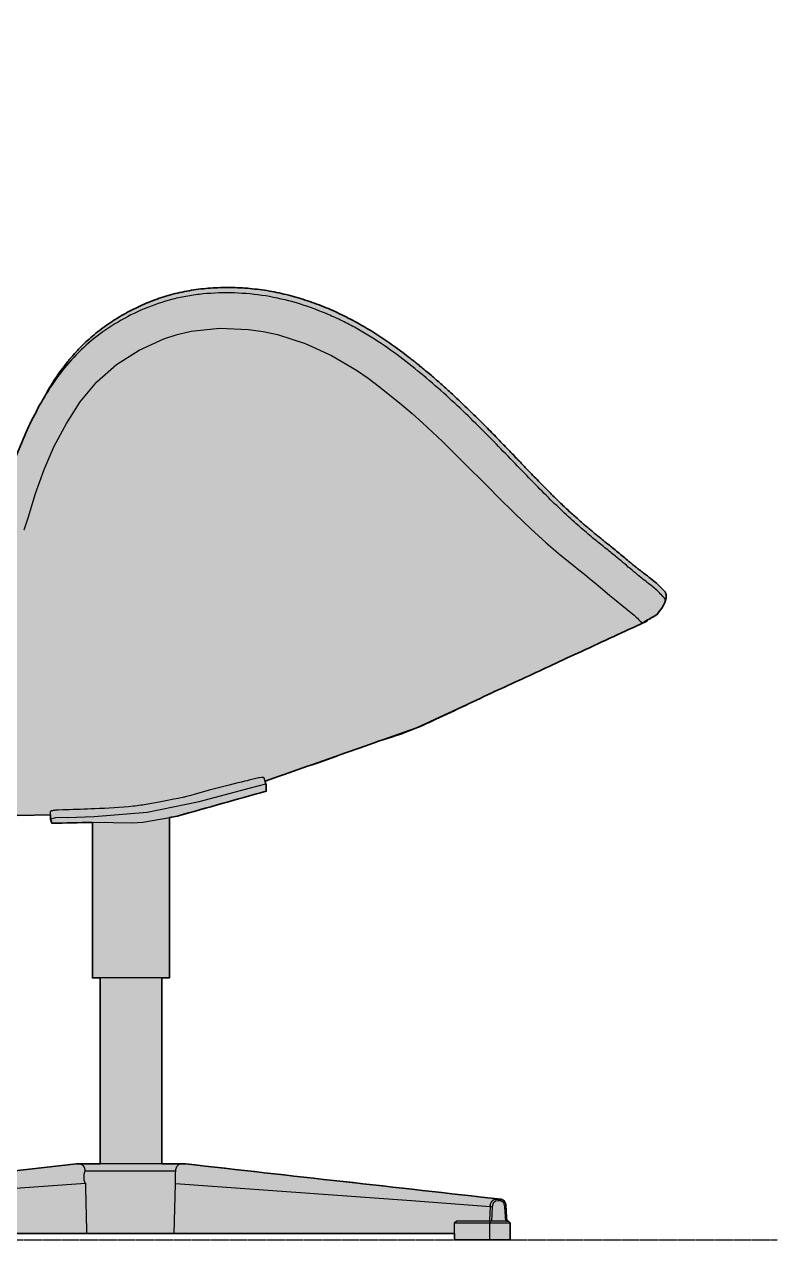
# Model space of a CAD drawing. Header units: millimetres. Extents: x 0 to 2157, y -1316 to 798.
# Drawn here: x 1667 to 2157, y 0 to 788 of the extents above; entities that cross this region are included whole.
import ezdxf

# ---------------------------------------------------------------- set-up
doc = ezdxf.new("R2010")
doc.units = ezdxf.units.MM
doc.linetypes.add('Dots', pattern=[1, 0, -1])
doc.layers.add('Blocks', color=7, linetype='Continuous')
doc.layers.add('Blocks$Fill', color=7, linetype='Continuous', true_color=0xffffff)
for name, color, linetype, lineweight, true_color in [('Blocks$Inner', 7, 'Continuous', 25, 0x007f00), ('Blocks$Outline', 7, 'Continuous', 35, 0xff3f3f), ('Groud', 7, 'Dots', 25, 0x243775)]:
    doc.layers.add(name, color=color, linetype=linetype, lineweight=lineweight, true_color=true_color)

# ---------------------------------------------------------------- blocks, each defined once
blk = doc.blocks.new('Swan Side')
at = {"layer": 'Blocks$Fill', "extrusion": (0, 0, -1)}
blk.add_hatch(color=256, dxfattribs=at).paths.add_polyline_path([(575.72, 4.03), (575.72, 0), (598.58, 0), (598.59, 0), (602.95, 0), (611.84, 0), (611.84, 11), (610.84, 12), (610.35, 12), (608.33, 12), (607.8, 21.37), (607.8, 21.39), (607.79, 21.45), (607.79, 21.58), (607.78, 21.71), (607.78, 21.84), (607.76, 21.96), (607.75, 22.09), (607.74, 22.22), (607.72, 22.34), (607.7, 22.47), (607.68, 22.59), (607.65, 22.72), (607.63, 22.84), (607.6, 22.96), (607.57, 23.08), (607.54, 23.2), (607.5, 23.32), (607.46, 23.43), (607.42, 23.55), (607.38, 23.66), (607.34, 23.77), (607.29, 23.89), (607.25, 23.99), (607.2, 24.1), (607.15, 24.21), (607.09, 24.31), (607.04, 24.41), (606.98, 24.51), (606.92, 24.61), (606.86, 24.7), (606.8, 24.8), (606.74, 24.89), (606.67, 24.97), (606.61, 25.06), (606.54, 25.14), (606.47, 25.22), (606.4, 25.3), (606.33, 25.37), (606.26, 25.44), (606.19, 25.51), (606.11, 25.58), (606.04, 25.64), (605.96, 25.7), (605.88, 25.76), (605.84, 25.79), (605.8, 25.82), (605.76, 25.84), (605.72, 25.87), (605.67, 25.89), (605.63, 25.92), (605.59, 25.94), (605.54, 25.97), (605.5, 25.99), (605.45, 26.01), (605.41, 26.03), (605.36, 26.05), (605.31, 26.07), (605.27, 26.09), (605.22, 26.1), (605.17, 26.12), (605.08, 26.15), (604.98, 26.18), (604.89, 26.2), (604.79, 26.22), (604.7, 26.24), (604.6, 26.25), (604.51, 26.26), (604.47, 26.27), (604.43, 26.27), (604.38, 26.27), (604.34, 26.27), (602.93, 26.28), (602.83, 26.28), (602.78, 26.28), (602.73, 26.28), (602.68, 26.27), (602.63, 26.27), (602.58, 26.26), (602.53, 26.26), (602.48, 26.25), (602.43, 26.24), (399.99, 49.18), (399.71, 49.2), (397.91, 49.2), (384.66, 49.2), (384.66, 169.8), (389.66, 169.8), (389.66, 270.71), (415.89, 270.15), (416.85, 272.74), (416.83, 275.5), (437.67, 275.27), (475.43, 280.83), (505.28, 292.23), (529.18, 308.49), (549.4, 329.86), (568.24, 358.37), (586.38, 396.23), (604.48, 446.89), (624.24, 517.92), (656.43, 644.86), (685.65, 731.43), (700.87, 762.96), (700.87, 762.97), (703.43, 767.76), (704.54, 770.82), (705.09, 773.63), (704.97, 779.89), (703.72, 784.58), (703.72, 784.58), (703.72, 784.58), (703.72, 784.58), (703.72, 784.58), (703.72, 784.58), (703.72, 784.58), (703.72, 784.58), (703.72, 784.58), (703.72, 784.58), (703.72, 784.58), (703.72, 784.58), (703.72, 784.58), (703.74, 785.07), (703.66, 785.54), (703.48, 785.98), (703.21, 786.39), (702.9, 786.71), (702.58, 786.94), (701.31, 787.5), (700.71, 787.87), (700.48, 788.12), (700.3, 788.42), (700.3, 788.42), (700.3, 788.42), (700.3, 788.42), (700.18, 788.33), (699.83, 788.1), (699.27, 787.76), (698.93, 787.56), (698.55, 787.35), (698.17, 787.16), (697.81, 786.98), (697.44, 786.82), (697.05, 786.65), (696.62, 786.48), (696.11, 786.3), (695.49, 786.09), (694.73, 785.87), (693.81, 785.62), (692.71, 785.37), (691.46, 785.11), (681.5, 783.38), (677.23, 782.46), (674.93, 781.91), (666, 779.54), (657.43, 776.99), (651.77, 775.1), (645.58, 772.85), (620.52, 762.67), (604.11, 755.7), (595.36, 751.81), (586.28, 747.5), (581.63, 745.15), (576.92, 742.63), (572.17, 739.92), (567.38, 737.01), (562.59, 733.88), (560.2, 732.22), (557.82, 730.5), (555.45, 728.72), (553.09, 726.87), (550.76, 724.96), (548.44, 722.97), (546.16, 720.92), (543.9, 718.8), (541.69, 716.62), (539.51, 714.37), (537.38, 712.05), (535.3, 709.68), (533.27, 707.24), (531.3, 704.74), (529.38, 702.19), (527.53, 699.59), (525.73, 696.93), (524, 694.24), (522.34, 691.5), (520.74, 688.73), (519.21, 685.92), (517.75, 683.08), (516.36, 680.21), (515.03, 677.31), (513.77, 674.39), (512.58, 671.45), (511.44, 668.47), (510.38, 665.47), (509.38, 662.45), (508.44, 659.42), (507.57, 656.39), (506.78, 653.39), (506.05, 650.41), (505.4, 647.47), (504.34, 642.13), (503.53, 637.19), (502.8, 631.81), (502.11, 625.14), (501.61, 617.89), (501.33, 610.21), (501.32, 600.55), (501.6, 591.07), (502.17, 581.03), (504.3, 557.2), (511.81, 489.34), (512.68, 477.93), (513.16, 468.42), (513.35, 460.03), (513.29, 453.03), (513.07, 447.71), (512.75, 443.27), (512.3, 438.9), (512.01, 436.65), (511.69, 434.49), (511.34, 432.43), (510.97, 430.45), (510.57, 428.55), (510.14, 426.72), (509.69, 424.94), (509.22, 423.25), (508.74, 421.65), (508.26, 420.15), (507.78, 418.76), (507.29, 417.43), (506.79, 416.13), (506.26, 414.83), (505.68, 413.5), (505.05, 412.11), (504.34, 410.65), (503.56, 409.15), (502.73, 407.63), (501.84, 406.13), (500.93, 404.67), (500, 403.28), (499.08, 402), (498.19, 400.83), (497.34, 399.78), (496.52, 398.82), (495.71, 397.94), (494.93, 397.14), (494.17, 396.4), (493.79, 396.06), (493.42, 395.73), (493.05, 395.42), (492.68, 395.11), (492.33, 394.83), (491.98, 394.57), (491.65, 394.33), (491.34, 394.11), (491.05, 393.91), (490.77, 393.74), (490.51, 393.58), (490.27, 393.43), (490.03, 393.3), (489.8, 393.17), (489.56, 393.05), (489.31, 392.93), (489.06, 392.82), (488.78, 392.7), (488.64, 392.65), (488.49, 392.59), (488.33, 392.54), (488.17, 392.48), (488, 392.43), (487.82, 392.39), (487.63, 392.34), (487.44, 392.3), (487.24, 392.27), (487.14, 392.25), (487.04, 392.24), (486.93, 392.23), (486.83, 392.22), (486.73, 392.21), (486.62, 392.21), (486.51, 392.21), (486.41, 392.21), (486.3, 392.21), (486.2, 392.21), (486.09, 392.22), (485.98, 392.23), (485.87, 392.24), (485.77, 392.26), (485.66, 392.28), (485.55, 392.29), (485.44, 392.32), (485.34, 392.34), (485.13, 392.39), (484.91, 392.45), (484.7, 392.51), (484.49, 392.58), (484.28, 392.66), (484.07, 392.74), (483.23, 393.09), (482.8, 393.28), (482.58, 393.38), (482.38, 393.48), (481.56, 393.91), (481.15, 394.14), (480.73, 394.38), (480.33, 394.63), (479.93, 394.88), (479.54, 395.15), (479.14, 395.42), (478.75, 395.7), (478.36, 396), (477.97, 396.31), (477.58, 396.63), (477.18, 396.96), (476.78, 397.32), (476.37, 397.69), (475.96, 398.08), (475.54, 398.49), (474.77, 399.29), (474.24, 399.87), (473.82, 400.35), (473.4, 400.84), (473.01, 401.33), (472.51, 401.96), (472.09, 402.71), (471.69, 403.48), (470.9, 405.04), (470.6, 405.69), (470.12, 406.8), (467.93, 412.21), (466.85, 415.36), (464.61, 422.46), (448.91, 477.36), (443.79, 494.24), (440.99, 502.66), (437.94, 511.01), (436.31, 515.15), (434.61, 519.26), (432.82, 523.33), (430.96, 527.38), (429.03, 531.39), (427.01, 535.37), (424.92, 539.32), (422.23, 544.1), (421.79, 544.96), (421.42, 545.64), (418.07, 551.5), (415.12, 556.3), (414.37, 557.47), (410.68, 562.95), (405.7, 569.51), (404.91, 570.53), (404.61, 570.91), (401.73, 574.27), (400.64, 575.48), (399.36, 576.84), (395.53, 580.74), (393.84, 582.35), (391.74, 584.26), (389.59, 586.13), (387.39, 587.96), (385.14, 589.74), (382.85, 591.48), (380.51, 593.17), (378.12, 594.81), (375.69, 596.41), (373.22, 597.96), (370.71, 599.47), (368.15, 600.92), (365.56, 602.33), (362.92, 603.69), (360.25, 605), (357.54, 606.25), (354.79, 607.45), (352.01, 608.59), (349.18, 609.67), (346.33, 610.69), (343.44, 611.64), (340.51, 612.52), (337.56, 613.34), (334.57, 614.08), (331.55, 614.75), (328.51, 615.35), (325.45, 615.87), (322.36, 616.33), (319.26, 616.71), (316.14, 617.03), (313, 617.28), (309.85, 617.47), (306.69, 617.6), (303.52, 617.66), (300.34, 617.66), (297.16, 617.6), (293.98, 617.47), (290.79, 617.28), (287.61, 617.02), (284.43, 616.71), (281.26, 616.33), (278.09, 615.88), (274.93, 615.37), (271.78, 614.8), (268.64, 614.16), (265.51, 613.46), (262.4, 612.7), (259.3, 611.87), (256.22, 610.99), (253.17, 610.05), (250.13, 609.06), (244.11, 606.91), (238.17, 604.57), (232.33, 602.04), (226.59, 599.32), (220.95, 596.43), (215.39, 593.36), (209.95, 590.14), (204.62, 586.8), (199.43, 583.36), (194.46, 579.89), (189.67, 576.39), (182.38, 570.8), (174.84, 564.7), (164.47, 555.82), (154.39, 546.67), (141.19, 534), (90.29, 481.8), (83.84, 475.58), (74.8, 467.3), (66.64, 460.29), (35.84, 435.11), (25.86, 427.43), (24.84, 426.59), (23.9, 425.78), (23.03, 425), (22.23, 424.26), (21.51, 423.56), (20.86, 422.91), (19.79, 421.78), (18.55, 420.39), (18.4, 420.22), (18.39, 420.21), (18.39, 420.21), (18.39, 420.21), (18.39, 420.21), (18.39, 420.21), (18.39, 420.21), (18.39, 420.21), (18.39, 420.21), (18.39, 420.21), (18.39, 420.21), (18.39, 420.21), (18.39, 420.21), (18.32, 420.06), (18.25, 419.92), (18.18, 419.77), (18.12, 419.62), (18.06, 419.47), (18.01, 419.31), (17.96, 419.15), (17.91, 419), (17.87, 418.84), (17.83, 418.67), (17.79, 418.51), (17.76, 418.35), (17.74, 418.18), (17.71, 418.02), (17.7, 417.85), (17.68, 417.68), (17.67, 417.52), (17.67, 417.35), (17.67, 417.18), (17.67, 417.02), (17.68, 416.85), (17.69, 416.68), (17.71, 416.52), (17.73, 416.35), (17.75, 416.19), (17.78, 416.03), (17.82, 415.87), (17.85, 415.71), (17.89, 415.55), (17.94, 415.39), (17.99, 415.24), (18.04, 415.09), (18.99, 412.47), (20.47, 409.7), (23.96, 405.3), (33.54, 399.75), (179.61, 331.95), (277.7, 297.35), (276.94, 294.93), (276.97, 292.9), (277.01, 291.07), (276.98, 290.99), (334.57, 274.79), (339.68, 273.9), (339.68, 169.8), (344.68, 169.8), (344.68, 49.2), (332.03, 49.2), (329.35, 49.19), (124.73, 26.26), (124.68, 26.25), (124.63, 26.24), (124.58, 26.24), (124.54, 26.23), (124.49, 26.22), (124.45, 26.21), (124.4, 26.2), (124.35, 26.18), (124.31, 26.17), (124.26, 26.16), (124.22, 26.14), (124.17, 26.13), (124.12, 26.11), (124.08, 26.09), (124.03, 26.07), (123.99, 26.06), (123.94, 26.04), (123.86, 25.99), (123.77, 25.95), (123.68, 25.9), (123.6, 25.85), (123.51, 25.79), (123.43, 25.73), (123.34, 25.67), (123.26, 25.6), (123.18, 25.53), (123.1, 25.46), (123.03, 25.39), (122.95, 25.31), (122.88, 25.23), (122.8, 25.15), (122.73, 25.06), (122.66, 24.97), (122.6, 24.88), (122.53, 24.79), (122.47, 24.69), (122.4, 24.59), (122.34, 24.49), (122.29, 24.39), (122.23, 24.28), (122.18, 24.17), (122.12, 24.06), (122.07, 23.95), (122.02, 23.84), (121.98, 23.72), (121.93, 23.6), (121.89, 23.49), (121.85, 23.36), (121.83, 23.3), (121.81, 23.22), (121.8, 23.15), (121.78, 23.06), (121.76, 22.96), (121.74, 22.85), (121.7, 22.58), (121.66, 22.24), (121.57, 21.31), (120.99, 12), (119.89, 12), (118.89, 11), (118.89, 0), (154.89, 0), (154.89, 4.03)], flags=0)
at = {"layer": 'Blocks$Inner'}
for p, q in [((-416.85, 272.74), (-416.81, 277.7)), ((-384.66, 49.17), (-384.66, 169.8)), ((-344.68, 169.8), (-344.68, 49.2)), ((-131.9, 11.5), (-132.21, 11)), ((-131.6, 12), (-131.9, 11.5))]:
    blk.add_line(p, q, dxfattribs=at)
for points in [[(-416.83, 275.5), (-437.67, 275.27), (-475.43, 280.83), (-505.28, 292.23), (-529.18, 308.49), (-549.4, 329.86), (-568.24, 358.37), (-586.38, 396.23), (-604.48, 446.89), (-624.24, 517.92), (-656.43, 644.86), (-685.65, 731.43), (-700.87, 762.96)], [(-433.77, 460.49), (-431.38, 468.3), (-426.47, 484), (-420.99, 499.61), (-414.33, 514.76), (-406.46, 529.38), (-397.46, 543.44), (-386.79, 556.42), (-374.01, 567.67), (-359.38, 577.04), (-343.23, 584.48), (-334.64, 587.29)], [(-334.63, 587.29), (-325.72, 589.41), (-307.22, 591.28), (-288.4, 590.49), (-279.03, 589.16)], [(-279.02, 589.16), (-269.75, 587.2), (-251.75, 581.35), (-234.64, 573.49), (-218.55, 564), (-210.89, 558.77)], [(-210.89, 558.77), (-203.47, 553.29), (-189.23, 541.8), (-182.38, 535.88)], [(-182.37, 535.88), (-175.67, 529.87), (-162.7, 517.72), (-156.42, 511.62), (-150.28, 505.53), (-144.25, 499.49), (-138.34, 493.53), (-132.55, 487.68)], [(-132.55, 487.68), (-126.86, 481.96), (-115.85, 471.06), (-105.34, 461.06), (-95.44, 452.12), (-86.33, 444.28), (-78.08, 437.49), (-74.3, 434.46), (-70.75, 431.64), (-67.44, 429)], [(-67.43, 429), (-64.36, 426.52), (-61.52, 424.19), (-58.89, 421.98), (-54.14, 417.96), (-49.94, 414.41), (-46.15, 411.32), (-44.39, 409.94)], [(-18.04, 415.09), (-18.99, 412.47), (-20.47, 409.7), (-23.96, 405.3), (-33.54, 399.75), (-179.61, 331.95), (-277.7, 297.35)], [(-44.39, 409.93), (-42.73, 408.63), (-39.74, 406.26), (-38.47, 405.17)], [(-38.46, 405.16), (-37.35, 404.14), (-36.39, 403.19), (-35.59, 402.33), (-34.94, 401.57), (-34.41, 400.93), (-33.76, 400.05), (-33.54, 399.75)], [(-405.68, 273.96), (-413.63, 273.61), (-416.85, 272.74), (-415.89, 270.15), (-381.58, 270.88), (-376.21, 270.6), (-363.93, 270.41), (-357.03, 270.9), (-334.57, 274.79), (-276.98, 290.99), (-277.01, 291.07), (-276.97, 292.9), (-276.94, 294.93), (-278.35, 299.42)], [(-405.68, 273.96), (-388.54, 274.51), (-354.13, 277.41), (-320.37, 284.24), (-287.25, 293.13), (-277.18, 295.69)], [(-339.68, 273.9), (-339.68, 169.8), (-389.66, 169.8), (-389.66, 270.71)], [(-399.71, 49.2), (-399.99, 49.18), (-504.96, 37.38), (-602.43, 26.24)], [(-332.03, 49.2), (-330.77, 49.2), (-329.35, 49.19), (-124.73, 26.26)], [(-598.74, 12), (-598.79, 12.75), (-599.28, 21.45), (-548.01, 25.27), (-496.74, 29.09), (-445.47, 32.9), (-394.2, 36.71)], [(-575.72, 4.03), (-393.4, 4.03), (-154.89, 4.03), (-336.64, 4.03), (-336.24, 20.17), (-335.84, 36.31)], [(-131.82, 21.42), (-182.83, 25.14), (-335.84, 36.31)], [(-121.73, 12), (-122.27, 21.36), (-122.93, 23.83), (-124.91, 25.27), (-126.72, 25.28), (-128.45, 25.08), (-129.85, 23.66), (-130.41, 21.36)], [(-131.82, 21.44), (-132.32, 12.75), (-132.36, 12)], [(-130.41, 21.36), (-130.95, 12)], [(-118.89, 11), (-119.89, 12), (-120.4, 12), (-125.05, 12), (-131.6, 12), (-153.47, 12), (-154.89, 11)], [(-132.21, 11), (-132.21, 0)]]:
    blk.add_lwpolyline(points, dxfattribs=at)
at = {"layer": 'Blocks$Inner', "extrusion": (0, 0, -1)}
blk.add_arc((24.08, 417.25), 6.41, 152.47765, 199.66438, dxfattribs=at)
at = {"layer": 'Blocks$Inner'}
for points, degree in [([(-331.55, 614.75), (-327.51, 615.6), (-319.3, 616.89), (-310.91, 617.47), (-306.69, 617.6)], 3), ([(-306.69, 617.6), (-302.47, 617.72), (-293.98, 617.64), (-285.49, 616.88), (-281.26, 616.33)], 3), ([(-281.26, 616.33), (-277.03, 615.77), (-268.6, 614.33), (-260.32, 612.21), (-256.22, 610.99)], 3), ([(-354.79, 607.45), (-351.1, 609.01), (-343.53, 611.82), (-335.59, 613.9), (-331.55, 614.75)], 3), ([(-256.22, 610.99), (-252.13, 609.78), (-244.06, 607.04), (-236.19, 603.79), (-232.33, 602.04)], 3), ([(-232.33, 602.04), (-228.47, 600.29), (-220.89, 596.54), (-213.54, 592.33), (-209.95, 590.14)], 3), ([(-393.84, 582.35), (-391.07, 584.93), (-385.26, 589.86), (-378.96, 594.31), (-375.69, 596.41)], 3), ([(-395.53, 580.74), (-394.97, 581.28), (-394.41, 581.82), (-393.84, 582.35)], 3), ([(-410.68, 562.95), (-405.2, 570.18), (-404.91, 570.55), (-404.61, 570.91)], 3), ([(-414.37, 557.47), (-411.73, 561.45), (-411.21, 562.2), (-410.68, 562.95)], 3), ([(-422.23, 544.1), (-421.89, 544.77), (-421.66, 545.2), (-421.42, 545.64)], 3), ([(-57.38, 452.77), (-56.69, 452.22), (-55.25, 451.06), (-52.56, 448.89), (-49.13, 446.06), (-46.67, 444.01), (-45.46, 443)], 3), ([(-23.9, 425.78), (-22.69, 424.72), (-20.67, 422.76), (-19.43, 421.39), (-19.02, 420.92)], 3), ([(-19.02, 420.92), (-18.6, 420.46), (-18.39, 420.2), (-18.39, 420.21)], 3), ([(-18.39, 420.21), (-18.39, 420.21), (-18.45, 420.27), (-18.55, 420.39)], 3), ([(-18.38, 415.53), (-18.15, 415.24), (-18.04, 415.09), (-18.04, 415.09)], 3), ([(-307.12, 293.43), (-327.62, 287.7), (-328.73, 287.41), (-329.83, 287.13)], 3), ([(-329.83, 287.13), (-330.89, 286.89), (-331.95, 286.65), (-353.61, 282.48)], 3), ([(-399.71, 49.2), (-398.66, 49.2)], 1), ([(-398.66, 49.2), (-397.91, 49.2)], 1), ([(-394.2, 36.71), (-393.8, 20.37)], 1), ([(-131.39, 23.61), (-131.26, 23.94), (-130.95, 24.56), (-130.55, 25.08), (-130.33, 25.3)], 3), ([(-393.8, 20.37), (-393.4, 4.03)], 1), ([(-131.82, 21.44), (-131.79, 22.2), (-131.64, 22.94), (-131.39, 23.61)], 3), ([(-130.41, 21.36), (-130.64, 21.38), (-131.11, 21.41), (-131.58, 21.43), (-131.82, 21.44)], 3), ([(-154.89, 0), (-154.89, 11)], 1), ([(-154.89, 11), (-132.21, 11)], 1), ([(-132.21, 11), (-129.83, 11)], 1), ([(-129.83, 11), (-127.27, 11)], 1), ([(-127.27, 11), (-124.76, 11)], 1), ([(-124.76, 11), (-122.49, 11)], 1), ([(-122.49, 11), (-120.67, 11)], 1), ([(-120.67, 11), (-119.44, 11)], 1), ([(-119.44, 11), (-118.91, 11)], 1), ([(-118.91, 11), (-118.89, 11)], 1), ([(-118.89, 11), (-118.89, 0)], 1), ([(-118.89, 0), (-154.89, 0)], 1)]:
    blk.add_open_spline(points, degree=degree, dxfattribs=at)
for points, knots in [([(-18.04, 415.09), (-18.04, 415.09), (-18.28, 415.4), (-19.36, 416.75), (-21.16, 418.76), (-23.7, 421.27), (-27, 424.02), (-30.88, 427.03), (-35.11, 430.39), (-39.7, 434.2), (-44.75, 438.49), (-50.5, 443.32), (-57.23, 448.72), (-65, 454.94), (-73.72, 462.31), (-83.4, 471.05), (-93.91, 481.17), (-105.13, 492.56), (-116.99, 504.91), (-129.5, 517.85), (-142.64, 531.07), (-156.45, 544.3), (-170.97, 557.28), (-186.25, 569.79), (-202.38, 581.57), (-216.74, 590.36), (-228.74, 596.6), (-241.12, 602.18), (-257.16, 608.04), (-277.2, 612.62), (-297.62, 614.55), (-314.58, 614.03), (-327.83, 612.28), (-340.8, 609.51), (-356.24, 604.25), (-373.28, 595.62), (-388.66, 585.05), (-402.1, 572.6), (-413.44, 558.53), (-422.96, 543.33), (-431.17, 527.47), (-438.15, 511.09), (-443.91, 494.26), (-450.61, 471.69), (-456.26, 452.22), (-460.81, 435.83), (-462.82, 428.63), (-464.09, 424.21), (-464.61, 422.46)], [1, 1, 1, 1, 1.0121951, 1.0243902, 1.0365854, 1.0487805, 1.0609756, 1.0731707, 1.0853659, 1.097561, 1.1097561, 1.1219512, 1.1341463, 1.1463415, 1.1585366, 1.1707317, 1.1829268, 1.195122, 1.2073171, 1.2195122, 1.2317073, 1.2439024, 1.2560976, 1.2682927, 1.2804878, 1.2926829, 1.2987805, 1.304878, 1.3170732, 1.3292683, 1.3414634, 1.3536585, 1.3597561, 1.3658537, 1.3780488, 1.3902439, 1.402439, 1.4146341, 1.4268293, 1.4390244, 1.4512195, 1.4634146, 1.4756098, 1.4878049, 1.5121951, 1.5182927, 1.5243902, 1.5284553, 1.5284553, 1.5284553, 1.5284553]), ([(-375.69, 596.41), (-372.42, 598.51), (-365.66, 602.46), (-358.48, 605.89), (-354.79, 607.45)], [0.6339317, 0.6339317, 0.6339317, 0.6339317, 0.64285714, 0.65178491, 0.65178491, 0.65178491, 0.65178491]), ([(-209.95, 590.14), (-208.15, 589.05), (-204.6, 586.83), (-199.38, 583.36), (-194.42, 579.89), (-189.68, 576.42), (-185.69, 573.38), (-182.4, 570.82), (-179.83, 568.78), (-177.29, 566.72), (-174.03, 564.04), (-171.59, 561.98), (-169.88, 560.53)], [0.75892777, 0.75892777, 0.75892777, 0.75892777, 0.76339205, 0.76785634, 0.77232062, 0.77678491, 0.7812492, 0.78348134, 0.78571348, 0.78794562, 0.79017777, 0.79464205, 0.79464205, 0.79464205, 0.79464205]), ([(-404.61, 570.91), (-402.69, 573.17), (-400.83, 575.31), (-398.88, 577.39), (-395.53, 580.74)], [0.590458749, 0.590458749, 0.590458749, 0.590458749, 0.592197077, 0.597220345, 0.597220345, 0.597220345, 0.597220345]), ([(-169.88, 560.53), (-168.18, 559.07), (-165.51, 556.75), (-161.48, 553.17), (-158.22, 550.22), (-154.47, 546.76), (-148.8, 541.43), (-141.11, 533.98), (-133.79, 526.63), (-128.78, 521.51), (-125.61, 518.25), (-123.07, 515.61), (-120.21, 512.64), (-118.55, 510.91), (-117.53, 509.84)], [0.79464205, 0.79464205, 0.79464205, 0.79464205, 0.79910634, 0.80133848, 0.80357062, 0.80580277, 0.80803491, 0.8124992, 0.81696348, 0.81919562, 0.82142777, 0.82365991, 0.82589205, 0.83035634, 0.83035634, 0.83035634, 0.83035634]), ([(-421.42, 545.64), (-418.97, 549.97), (-417.57, 552.36), (-415.88, 555.12), (-414.63, 557.08), (-414.37, 557.47)], [0.579478747, 0.579478747, 0.579478747, 0.579478747, 0.581587385, 0.586051671, 0.587155231, 0.587155231, 0.587155231, 0.587155231]), ([(-117.53, 509.84), (-116.5, 508.77), (-115.08, 507.28), (-113.06, 505.17), (-111.36, 503.39), (-109.53, 501.47), (-107.13, 498.96), (-104.1, 495.8), (-100.51, 492.09), (-97.02, 488.52), (-93.61, 485.09), (-89.16, 480.67), (-83.78, 475.49), (-78.67, 470.77), (-74.78, 467.28), (-71.95, 464.8), (-69.23, 462.47), (-66.62, 460.28), (-64.51, 458.53), (-62.86, 457.18), (-61.61, 456.17), (-60.45, 455.23), (-59.05, 454.11), (-58.07, 453.32), (-57.38, 452.77)], [0.83035634, 0.83035634, 0.83035634, 0.83035634, 0.83482062, 0.83705277, 0.83928491, 0.84151705, 0.8437492, 0.84821348, 0.85267777, 0.85714205, 0.86160634, 0.86607062, 0.8749992, 0.88392777, 0.88839205, 0.89285634, 0.89732062, 0.90178491, 0.9062492, 0.90848134, 0.91071348, 0.91294562, 0.91517777, 0.91964205, 0.91964205, 0.91964205, 0.91964205]), ([(-45.46, 443), (-44.25, 441.99), (-42.46, 440.49), (-40.25, 438.66), (-38.71, 437.4), (-37.26, 436.23), (-35.36, 434.72), (-33.09, 432.96), (-30.49, 430.99), (-27.22, 428.54), (-25.11, 426.84), (-23.9, 425.78)], [0.9374992, 0.9374992, 0.9374992, 0.9374992, 0.94196348, 0.94419562, 0.94642777, 0.94865991, 0.95089205, 0.95535634, 0.95982062, 0.96428491, 0.97321348, 0.97321348, 0.97321348, 0.97321348]), ([(-278.35, 299.42), (-278.37, 299.5), (-278.49, 299.73), (-278.93, 300.03), (-281.15, 299.78), (-284.39, 299.09), (-287.07, 298.36), (-288.5, 297.93), (-307.12, 293.43)], [19.799432, 19.799432, 19.799432, 19.799432, 21.916234, 25.901959, 29.847724, 33.795721, 37.769094, 38.26531, 38.26531, 38.26531, 38.26531]), ([(-411.65, 278.73), (-412.18, 278.7), (-412.83, 278.64), (-413.75, 278.55), (-414.6, 278.45), (-415.55, 278.3), (-416.57, 278.04), (-416.84, 277.84), (-416.81, 277.71)], [98.450996, 98.450996, 98.450996, 98.450996, 100.264814, 100.775296, 102.075359, 103.888446, 105.702712, 109.354182, 109.354182, 109.354182, 109.354182]), ([(-353.61, 282.48), (-356.76, 281.98), (-368.22, 280.39), (-385.98, 279.54), (-400.61, 279.01), (-406.87, 278.91), (-411.65, 278.73)], [44.951502, 44.951502, 44.951502, 44.951502, 54.522067, 79.664685, 98.251121, 98.450996, 98.450996, 98.450996, 98.450996]), ([(-332.03, 49.2), (-344.26, 49.2), (-346.45, 49.2), (-349.96, 49.2), (-353.59, 49.2), (-357.84, 49.2), (-362.86, 49.2), (-368.71, 49.2), (-374.24, 49.2), (-379.74, 49.2), (-384.98, 49.2), (-390.35, 49.2), (-393.78, 49.2), (-397.91, 49.2)], [0.2, 0.2, 0.2, 0.2, 0.25, 0.3, 0.35, 0.4, 0.475, 0.55, 0.625, 0.7, 0.775, 0.85, 0.9566158, 0.9566158, 0.9566158, 0.9566158]), ([(-397.91, 49.2), (-397.86, 49.2), (-397.76, 49.2), (-397.56, 49.18), (-397.31, 49.13), (-397.01, 49.04), (-396.71, 48.91), (-396.45, 48.74), (-396.19, 48.54), (-395.97, 48.35), (-395.79, 48.18), (-395.67, 48.05), (-395.55, 47.91), (-395.4, 47.71), (-395.23, 47.44), (-395.06, 47.1), (-394.94, 46.8), (-394.84, 46.55), (-394.77, 46.36), (-394.71, 46.18), (-394.67, 46.01), (-394.64, 45.81), (-394.64, 45.58), (-394.64, 45.35), (-394.62, 45.15), (-394.58, 44.95), (-394.53, 44.75), (-394.47, 44.56), (-394.42, 44.44), (-394.39, 44.37)], [2, 2, 2, 2, 2.027778, 2.055556, 2.111111, 2.166667, 2.222222, 2.277778, 2.333333, 2.388889, 2.416667, 2.444444, 2.472222, 2.5, 2.555556, 2.611111, 2.666667, 2.694444, 2.722222, 2.75, 2.770833, 2.791667, 2.833333, 2.861111, 2.885417, 2.916667, 2.944444, 2.972222, 3, 3, 3, 3]), ([(-335.09, 46.83), (-334.93, 47.23), (-334.46, 48.05), (-333.82, 48.6), (-333.3, 48.9)], [7.1950291, 7.1950291, 7.1950291, 7.1950291, 7.3814438, 7.6314438, 7.6314438, 7.6314438, 7.6314438]), ([(-333.3, 48.9), (-333.26, 48.93), (-332.97, 49.06), (-332.55, 49.19), (-332.16, 49.2), (-332.03, 49.2)], [7.631444, 7.631444, 7.631444, 7.631444, 7.767064, 8.549436, 8.940622, 8.940622, 8.940622, 8.940622]), ([(-394.39, 44.37), (-394.47, 44.25), (-394.63, 43.98), (-394.82, 43.56), (-394.94, 43.19), (-395.02, 42.89), (-395.07, 42.65), (-395.11, 42.41), (-395.13, 42.08), (-395.13, 41.64), (-395.12, 41.19), (-395.11, 40.84), (-395.11, 40.59), (-395.11, 40.34), (-395.14, 40), (-395.17, 39.67), (-395.18, 39.35), (-395.18, 39.1), (-395.16, 38.88), (-395.13, 38.67), (-395.07, 38.43), (-394.96, 38.09), (-394.78, 37.65), (-394.53, 37.18), (-394.32, 36.87), (-394.2, 36.71)], [3, 3, 3, 3, 3.0625, 3.125, 3.1875, 3.21875, 3.25, 3.28125, 3.3125, 3.375, 3.4375, 3.46875, 3.5, 3.53125, 3.5625, 3.625, 3.65625, 3.6875, 3.71875, 3.742188, 3.765625, 3.8125, 3.875, 3.9375, 4, 4, 4, 4]), ([(-335.64, 44.37), (-337.33, 44.37), (-341.05, 44.37), (-349.38, 44.37), (-361.2, 44.37), (-374.62, 44.37), (-385.91, 44.37), (-391.81, 44.37), (-394.39, 44.37)], [243.51171, 243.51171, 243.51171, 243.51171, 243.622821, 243.733932, 243.956154, 244.178376, 244.345043, 244.51171, 244.51171, 244.51171, 244.51171]), ([(-335.84, 36.31), (-335.81, 37.65), (-335.73, 40.34), (-335.68, 43.03), (-335.64, 44.37)], [242.51171, 242.51171, 242.51171, 242.51171, 243.01171, 243.51171, 243.51171, 243.51171, 243.51171]), ([(-335.65, 44.23), (-335.64, 44.32), (-335.64, 44.59), (-335.58, 45.23), (-335.46, 45.82), (-335.34, 46.22), (-335.09, 46.83)], [5.672195, 5.672195, 5.672195, 5.672195, 5.867788, 6.258974, 7.041346, 7.195029, 7.195029, 7.195029, 7.195029]), ([(-130.33, 25.3), (-130.12, 25.52), (-129.77, 25.8), (-129.28, 26.06), (-129.01, 26.15), (-128.86, 26.19)], [0.25, 0.25, 0.25, 0.25, 0.3125, 0.34375, 0.375, 0.375, 0.375, 0.375]), ([(-128.86, 26.19), (-128.79, 26.21), (-128.65, 26.24), (-128.46, 26.26), (-128.27, 26.27), (-128.08, 26.27), (-127.86, 26.27), (-127.58, 26.27), (-127.26, 26.27), (-126.87, 26.27), (-126.53, 26.27), (-126.27, 26.27), (-126.07, 26.27), (-125.88, 26.27), (-125.78, 26.27), (-125.62, 26.27)], [0.375, 0.375, 0.375, 0.375, 0.390625, 0.40625, 0.4140625, 0.4296875, 0.453125, 0.46875, 0.5, 0.53125, 0.5625, 0.578125, 0.59375, 0.609375, 0.6210938, 0.6210938, 0.6210938, 0.6210938]), ([(-125.62, 26.27), (-125.56, 26.27), (-125.43, 26.27), (-125.24, 26.27), (-125.05, 26.27), (-124.86, 26.27), (-124.68, 26.25), (-124.43, 26.21), (-124, 26.08), (-123.41, 25.76), (-122.58, 24.98), (-121.8, 23.55), (-121.56, 22.14), (-120.99, 12)], [0.6210938, 0.6210938, 0.6210938, 0.6210938, 0.6367188, 0.6523438, 0.6679688, 0.6835938, 0.6992188, 0.7148438, 0.7460938, 0.8085938, 0.8710938, 0.9960938, 1.1210938, 1.1210938, 1.1210938, 1.1210938])]:
    blk.add_open_spline(points, degree=3, knots=knots, dxfattribs=at)
at = {"layer": 'Blocks$Outline'}
for points in [[(-416.83, 275.5), (-437.67, 275.27), (-475.43, 280.83), (-505.28, 292.23), (-529.18, 308.49), (-549.4, 329.86), (-568.24, 358.37), (-586.38, 396.23), (-604.48, 446.89), (-624.24, 517.92), (-656.43, 644.86), (-685.65, 731.43), (-700.87, 762.96)], [(-416.85, 272.74), (-416.83, 275.5)], [(-384.66, 169.8), (-389.66, 169.8), (-389.66, 270.71)], [(-339.68, 273.9), (-339.68, 169.8), (-344.68, 169.8)], [(-384.66, 49.2), (-384.66, 169.8)], [(-344.68, 169.8), (-344.68, 49.2)], [(-602.43, 26.24), (-504.96, 37.38), (-399.99, 49.18), (-399.71, 49.2)], [(-120.99, 12), (-120.4, 12), (-119.89, 12), (-118.89, 11)], [(-118.89, 11), (-118.89, 0)], [(-118.89, 0), (-154.89, 0), (-154.89, 4.03)]]:
    blk.add_lwpolyline(points, dxfattribs=at)
for points, knots in [([(-375.69, 596.41), (-372.42, 598.51), (-365.66, 602.46), (-358.48, 605.89), (-354.79, 607.45), (-351.1, 609.01), (-343.53, 611.82), (-335.59, 613.9), (-331.55, 614.75), (-327.51, 615.6), (-319.3, 616.89), (-310.91, 617.47), (-306.69, 617.6), (-302.47, 617.72), (-293.98, 617.64), (-285.49, 616.88), (-281.26, 616.33), (-277.03, 615.77), (-268.6, 614.33), (-260.32, 612.21), (-256.22, 610.99), (-252.13, 609.78), (-244.06, 607.04), (-236.19, 603.79), (-232.33, 602.04), (-228.47, 600.29), (-220.89, 596.54), (-213.54, 592.33), (-209.95, 590.14), (-208.15, 589.05), (-204.6, 586.83), (-199.38, 583.36), (-194.42, 579.89), (-189.68, 576.42), (-185.69, 573.38), (-182.4, 570.82), (-179.83, 568.78), (-177.29, 566.72), (-174.03, 564.04), (-171.59, 561.98), (-169.88, 560.53), (-168.18, 559.07), (-165.51, 556.75), (-161.48, 553.17), (-158.22, 550.22), (-154.47, 546.76), (-148.8, 541.43), (-141.11, 533.98), (-133.79, 526.63), (-128.78, 521.51), (-125.61, 518.25), (-123.07, 515.61), (-120.21, 512.64), (-118.55, 510.91), (-117.53, 509.84), (-116.5, 508.77), (-115.08, 507.28), (-113.06, 505.17), (-111.36, 503.39), (-109.53, 501.47), (-107.13, 498.96), (-104.1, 495.8), (-100.51, 492.09), (-97.02, 488.52), (-93.61, 485.09), (-89.16, 480.67), (-83.78, 475.49), (-78.67, 470.77), (-74.78, 467.28), (-71.95, 464.8), (-69.23, 462.47), (-66.62, 460.28), (-64.51, 458.53), (-62.86, 457.18), (-61.61, 456.17), (-60.45, 455.23), (-59.05, 454.11), (-58.07, 453.32), (-57.38, 452.77), (-56.69, 452.22), (-55.25, 451.06), (-52.56, 448.89), (-49.13, 446.06), (-46.67, 444.01), (-45.46, 443), (-44.25, 441.99), (-42.46, 440.49), (-40.25, 438.66), (-38.71, 437.4), (-37.26, 436.23), (-35.36, 434.72), (-33.09, 432.96), (-30.49, 430.99), (-27.22, 428.54), (-25.11, 426.84), (-23.9, 425.78), (-22.69, 424.72), (-20.67, 422.76), (-19.43, 421.39), (-19.02, 420.92), (-18.6, 420.46), (-18.39, 420.2), (-18.39, 420.21)], [0.6339317, 0.6339317, 0.6339317, 0.6339317, 0.6428571, 0.6517849, 0.6517849, 0.6517849, 0.6607135, 0.6696421, 0.6696421, 0.6696421, 0.6785706, 0.6874992, 0.6874992, 0.6874992, 0.6964278, 0.7053563, 0.7053563, 0.7053563, 0.7142849, 0.7232135, 0.7232135, 0.7232135, 0.7321421, 0.7410706, 0.7410706, 0.7410706, 0.7499992, 0.7589278, 0.7589278, 0.7589278, 0.7633921, 0.7678563, 0.7723206, 0.7767849, 0.7812492, 0.7834813, 0.7857135, 0.7879456, 0.7901778, 0.7946421, 0.7946421, 0.7946421, 0.7991063, 0.8013385, 0.8035706, 0.8058028, 0.8080349, 0.8124992, 0.8169635, 0.8191956, 0.8214278, 0.8236599, 0.8258921, 0.8303563, 0.8303563, 0.8303563, 0.8348206, 0.8370528, 0.8392849, 0.8415171, 0.8437492, 0.8482135, 0.8526778, 0.8571421, 0.8616063, 0.8660706, 0.8749992, 0.8839278, 0.8883921, 0.8928563, 0.8973206, 0.9017849, 0.9062492, 0.9084813, 0.9107135, 0.9129456, 0.9151778, 0.9196421, 0.9196421, 0.9196421, 0.9241063, 0.9285706, 0.9330349, 0.9374992, 0.9374992, 0.9374992, 0.9419635, 0.9441956, 0.9464278, 0.9486599, 0.9508921, 0.9553563, 0.9598206, 0.9642849, 0.9732135, 0.9732135, 0.9732135, 0.9821421, 0.9910706, 0.9910706, 0.9910706, 0.9999992, 0.9999992, 0.9999992, 0.9999992]), ([(-422.23, 544.1), (-421.89, 544.77), (-421.66, 545.2), (-421.42, 545.64), (-418.97, 549.97), (-417.57, 552.36), (-415.88, 555.12), (-414.63, 557.08), (-414.37, 557.47), (-411.73, 561.45), (-411.21, 562.2), (-410.68, 562.95), (-405.2, 570.18), (-404.91, 570.55), (-404.61, 570.91), (-402.69, 573.17), (-400.83, 575.31), (-398.88, 577.39), (-395.53, 580.74), (-394.97, 581.28), (-394.41, 581.82), (-393.84, 582.35), (-391.07, 584.93), (-385.26, 589.86), (-378.96, 594.31), (-375.69, 596.41)], [0.57830288, 0.57830288, 0.57830288, 0.57830288, 0.57947875, 0.57947875, 0.57947875, 0.58158738, 0.58605167, 0.58715523, 0.58715523, 0.58715523, 0.58933909, 0.58933909, 0.58933909, 0.59045875, 0.59045875, 0.59045875, 0.59219708, 0.59722035, 0.59722035, 0.59722035, 0.59905535, 0.59905535, 0.59905535, 0.60798392, 0.61691249, 0.61691249, 0.61691249, 0.61691249]), ([(-472.51, 401.96), (-471.95, 402.96), (-471.02, 404.73), (-470.18, 406.58), (-467.93, 412.21), (-467.32, 413.86), (-466.76, 415.55), (-464.61, 422.46), (-464.09, 424.21), (-462.82, 428.63), (-460.81, 435.83), (-456.26, 452.22), (-450.61, 471.69), (-443.91, 494.26), (-438.15, 511.09), (-431.17, 527.47), (-425.54, 538.34), (-422.4, 543.81), (-422.23, 544.1)], [-1.53735058, -1.53735058, -1.53735058, -1.53735058, -1.53455285, -1.53252033, -1.53252033, -1.53252033, -1.52845528, -1.52845528, -1.52845528, -1.52439024, -1.51829268, -1.51219512, -1.48780488, -1.47560976, -1.46341463, -1.45121951, -1.43902439, -1.4383275, -1.4383275, -1.4383275, -1.4383275]), ([(-277.7, 297.35), (-277.52, 296.8), (-277.27, 295.99), (-277.02, 295.19), (-276.94, 294.93), (-276.95, 294.26), (-276.96, 293.58), (-276.97, 292.9), (-276.98, 292.29), (-276.99, 291.68), (-277.01, 291.07), (-277, 291.04), (-276.99, 291.02), (-276.98, 290.99), (-296.18, 285.59), (-315.37, 280.19), (-334.57, 274.79), (-336.27, 274.49), (-337.98, 274.2), (-339.68, 273.9)], [-17.628841, -17.628841, -17.628841, -17.628841, -15.887773, -15.095731, -15.095731, -15.095731, -14.095731, -14.095731, -14.095731, -13.095731, -13.095731, -13.095731, -12.095731, -12.095731, -12.095731, -11.095731, -11.095731, -11.095731, -10.868126, -10.868126, -10.868126, -10.868126]), ([(-389.66, 270.71), (-398.4, 270.52), (-407.15, 270.33), (-415.89, 270.15), (-416.21, 271.01), (-416.53, 271.88), (-416.85, 272.74)], [-6.860244, -6.860244, -6.860244, -6.860244, -6.095731, -6.095731, -6.095731, -3.332231, -3.332231, -3.332231, -3.332231]), ([(-399.71, 49.2), (-399.36, 49.2), (-399.01, 49.2), (-398.66, 49.2), (-398.41, 49.2), (-398.16, 49.2), (-397.91, 49.2)], [0, 0, 0, 0, 1, 1, 1, 2, 2, 2, 2]), ([(-397.91, 49.2), (-393.78, 49.2), (-390.35, 49.2), (-386.48, 49.2), (-384.74, 49.2), (-384.66, 49.2)], [-0.9566158, -0.9566158, -0.9566158, -0.9566158, -0.85, -0.775, -0.7714622, -0.7714622, -0.7714622, -0.7714622]), ([(-332.03, 49.2), (-331.61, 49.2), (-331.19, 49.2), (-330.77, 49.2), (-330.3, 49.2), (-329.83, 49.19), (-329.35, 49.19), (-261.15, 41.54), (-192.94, 33.9), (-124.73, 26.26)], [8.940622, 8.940622, 8.940622, 8.940622, 9.940622, 9.940622, 9.940622, 10.940622, 10.940622, 10.940622, 216.840309, 216.840309, 216.840309, 216.840309]), ([(-124.73, 26.26), (-124.72, 26.26), (-124.63, 26.25), (-124.43, 26.21), (-124, 26.08), (-123.41, 25.76), (-122.58, 24.98), (-121.8, 23.55), (-121.56, 22.14), (-120.99, 12)], [0.6943837, 0.6943837, 0.6943837, 0.6943837, 0.6992188, 0.7148438, 0.7460938, 0.8085938, 0.8710938, 0.9960938, 1.1210938, 1.1210938, 1.1210938, 1.1210938]), ([(-154.89, 4.03), (-234.39, 4.03), (-313.9, 4.03), (-393.4, 4.03), (-454.17, 4.03), (-514.95, 4.03), (-575.72, 4.03)], [-239.51171, -239.51171, -239.51171, -239.51171, -1, -1, -1, 0, 0, 0, 0])]:
    blk.add_open_spline(points, degree=3, knots=knots, dxfattribs=at)
blk.add_rational_spline([(-18.39, 420.21), (-17.1, 417.72), (-18.04, 415.09), (-18.04, 415.09), (-18.51, 413.78), (-18.99, 412.47), (-19.73, 411.09), (-20.47, 409.7), (-22.21, 407.5), (-23.96, 405.3), (-28.75, 402.52), (-33.54, 399.75), (-106.58, 365.85), (-179.61, 331.95), (-228.65, 314.65), (-277.7, 297.35)], [1, 0.916409290481, 0.999999804783, 1, 1, 1, 1, 1, 1, 1, 1, 1, 1, 1, 1, 1], degree=2, knots=[0, 0, 0, 5.278647, 5.278659, 5.278659, 6.278659, 6.278659, 7.278659, 7.278659, 8.278659, 8.278659, 9.278659, 9.278659, 10.278659, 10.278659, 11.278659, 11.278659, 11.278659], dxfattribs=at)
blk.add_open_spline([(-344.68, 49.2), (-343.02, 49.2), (-339.73, 49.2), (-332.03, 49.2)], degree=3, dxfattribs=at)

msp = doc.modelspace()

# ---------------------------------------------------------------- linework, layer by layer
at = {"layer": 'Groud'}
msp.add_lwpolyline([(1282.51, 0), (2156.91, 0)], dxfattribs=at)

# ---------------------------------------------------------------- block references
at = {"layer": 'Blocks'}
msp.add_blockref('Swan Side', (2101.05, 0), dxfattribs=at)

doc.saveas('drawing.dxf')
